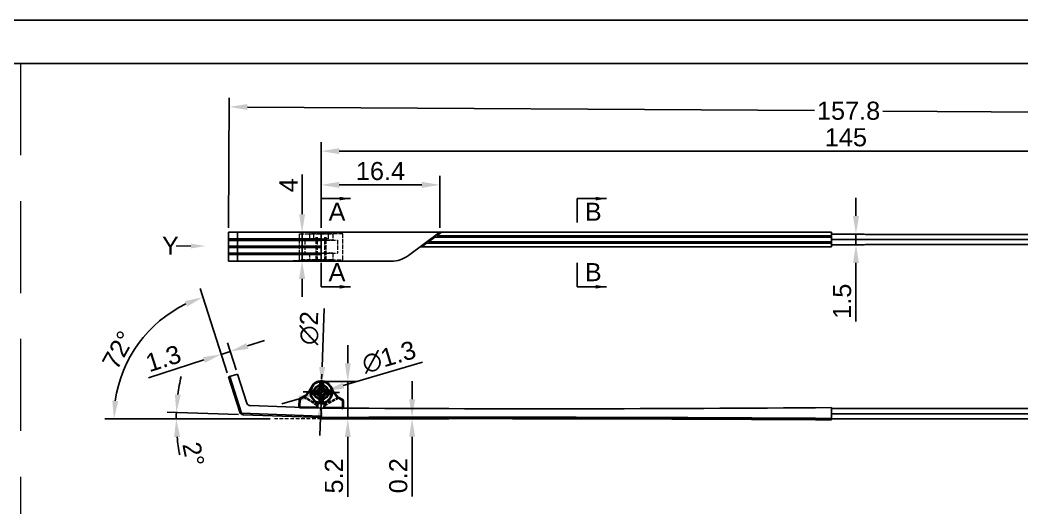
# Model space of a CAD drawing. Header units: millimetres. Extents: x 1167 to 2269, y 1197 to 1555.
# Drawn here: x 2060.4 to 2198.8, y 1487.7 to 1555.2 of the extents above; entities that cross this region are included whole.
import ezdxf

# ---------------------------------------------------------------- set-up
doc = ezdxf.new("R2010")
doc.units = ezdxf.units.MM
for name, pattern in [('ACAD_ISO02W100', [15, 12, -3]), ('CENTER2', [28.575, 19.05, -3.175, 3.175, -3.175]), ('Dash2', [0.75, 0.5, -0.25]), ('HIDDEN', [9.525, 6.35, -3.175])]:
    doc.linetypes.add(name, pattern=pattern)
doc.layers.add('Center Line', color=2, linetype='CENTER2')
doc.layers.add('Dimension', color=3, linetype='Continuous')
for name, color, linetype, lineweight in [('dash', 1, 'Dash2', 9), ('标注', 4, 'Continuous', 5), ('绘图层', 7, 'Continuous', 15)]:
    doc.layers.add(name, color=color, linetype=linetype, lineweight=lineweight)
doc.styles.get("Standard").update_dxf_attribs({"font": 'arial.ttf'})
doc.styles.add('样式 1', font='romant.shx')
doc.dimstyles.new('ISO-25', dxfattribs={"dimtxt": 2.5, "dimasz": 2.5, "dimexe": 1.25, "dimexo": 0.625, "dimtad": 1, "dimtxsty": 'Standard', "dimcen": 2.5, "dimadec": 0, "dimazin": 0, "dimtfac": 1, "dimtmove": 0, "dimatfit": 3, "dimfxl": 1, "dimarcsym": 0})
doc.dimstyles.new('ISO-25$0', dxfattribs={"dimtxt": 2.5, "dimasz": 2.5, "dimexe": 0.5, "dimexo": 1, "dimgap": 1, "dimtad": 0, "dimtih": 1, "dimtoh": 1, "dimdec": 1, "dimzin": 10, "dimdsep": 46, "dimlunit": 6, "dimtxsty": '样式 1', "dimcen": 0, "dimclrd": 256, "dimclre": 256, "dimclrt": 7, "dimazin": 0, "dimtfac": 1, "dimtdec": 1, "dimtofl": 0, "dimtmove": 0, "dimatfit": 0, "dimfxl": 1, "dimtolj": 1, "dimtzin": 10, "dimarcsym": 0})
doc.dimstyles.new('ISO-25$2', dxfattribs={"dimscale": 0, "dimtxt": 1.8, "dimasz": 1.5, "dimexe": 1, "dimexo": 1, "dimgap": 1, "dimtad": 0, "dimtih": 1, "dimtoh": 1, "dimrnd": 0.0005, "dimzin": 1, "dimdsep": 46, "dimtxsty": 'Standard', "dimcen": 0, "dimclrd": 256, "dimclre": 256, "dimclrt": 256, "dimadec": 0, "dimazin": 0, "dimtfac": 1, "dimtofl": 0, "dimtmove": 0, "dimatfit": 3, "dimfxl": 1, "dimtolj": 1, "dimtzin": 0, "dimlwe": 9, "dimarcsym": 0})
doc.dimstyles.new('副本 ISO-25', dxfattribs={"dimtxt": 1.5, "dimasz": 1.5, "dimexe": 0.4, "dimexo": 0, "dimgap": 0.4, "dimtad": 1, "dimdsep": 46, "dimtxsty": 'Standard', "dimcen": 2, "dimadec": 0, "dimazin": 0, "dimtfac": 1, "dimtmove": 0, "dimatfit": 3, "dimfxl": 1, "dimarcsym": 0})

# ---------------------------------------------------------------- blocks, each defined once
blk = doc.blocks.new('*D244')
at = {"layer": 'Defpoints', "color": 0, "transparency": 16777216}
for p in [(2247.02, 1537.1), (2102.02, 1525.88), (2247.02, 1524.88)]:
    blk.add_point(p, dxfattribs=at)
at = {"layer": 'Dimension', "color": 0, "lineweight": -2, "transparency": 16777216}
for p, q in [((2102.02, 1526.5), (2102.02, 1538.35)), ((2247.02, 1525.5), (2247.02, 1538.35)), ((2104.52, 1537.1), (2244.52, 1537.1))]:
    blk.add_line(p, q, dxfattribs=at)
at = {"layer": 'Dimension', "color": 0, "transparency": 16777216}
for points in [[(2104.52, 1537.51), (2104.52, 1536.68), (2102.02, 1537.1)], [(2244.52, 1537.51), (2244.52, 1536.68), (2247.02, 1537.1)]]:
    blk.add_solid(points, dxfattribs=at)
at = {"layer": 'Dimension', "color": 0, "transparency": 16777216, "insert": (2174.52, 1539), "char_height": 2.5, "attachment_point": 5}
blk.add_mtext('145', dxfattribs=at)
blk = doc.blocks.new('*D245')
at = {"layer": 'Defpoints', "color": 0, "transparency": 16777216}
for p in [(2118.42, 1532.43), (2102.02, 1525.88), (2118.42, 1525.88)]:
    blk.add_point(p, dxfattribs=at)
at = {"layer": 'Dimension', "color": 0, "lineweight": -2, "transparency": 16777216}
for p, q in [((2102.02, 1526.5), (2102.02, 1533.68)), ((2104.52, 1532.43), (2115.92, 1532.43)), ((2118.42, 1526.5), (2118.42, 1533.68))]:
    blk.add_line(p, q, dxfattribs=at)
at = {"layer": 'Dimension', "color": 0, "transparency": 16777216}
for points in [[(2104.52, 1532.85), (2104.52, 1532.01), (2102.02, 1532.43)], [(2115.92, 1532.85), (2115.92, 1532.01), (2118.42, 1532.43)]]:
    blk.add_solid(points, dxfattribs=at)
at = {"layer": 'Dimension', "color": 0, "transparency": 16777216, "insert": (2110.22, 1534.33), "char_height": 2.5, "attachment_point": 5}
blk.add_mtext('16.4', dxfattribs=at)
blk = doc.blocks.new('*D246')
at = {"layer": 'Defpoints', "color": 0, "transparency": 16777216}
for p in [(2175.91, 1525.63), (2175.91, 1524.13), (2175.91, 1524.13)]:
    blk.add_point(p, dxfattribs=at)
at = {"layer": 'Dimension', "color": 0, "lineweight": -2, "transparency": 16777216}
for p, q in [((2175.91, 1528.13), (2175.91, 1530.63)), ((2175.29, 1525.63), (2174.66, 1525.63)), ((2175.91, 1525.63), (2175.91, 1524.13)), ((2175.29, 1524.13), (2174.66, 1524.13)), ((2175.91, 1521.63), (2175.91, 1513.54))]:
    blk.add_line(p, q, dxfattribs=at)
at = {"layer": 'Dimension', "color": 0, "transparency": 16777216}
for points in [[(2175.5, 1528.13), (2176.33, 1528.13), (2175.91, 1525.63)], [(2175.5, 1521.63), (2176.33, 1521.63), (2175.91, 1524.13)]]:
    blk.add_solid(points, dxfattribs=at)
at = {"layer": 'Dimension', "color": 0, "transparency": 16777216, "insert": (2174.01, 1516.34), "char_height": 2.5, "attachment_point": 5, "rotation": 90}
blk.add_mtext('1.5', dxfattribs=at)
blk = doc.blocks.new('*D156')
at = {"layer": 'Defpoints', "color": 0, "transparency": 16777216}
for p in [(2102.02, 1525.88), (2099.39, 1521.93), (2102.02, 1521.93)]:
    blk.add_point(p, dxfattribs=at)
at = {"layer": 'Dimension', "color": 0, "lineweight": -2, "transparency": 16777216}
for p, q in [((2099.39, 1528.38), (2099.39, 1533.86)), ((2101.39, 1525.88), (2098.14, 1525.88)), ((2099.39, 1521.93), (2099.39, 1525.88)), ((2101.39, 1521.93), (2098.14, 1521.93)), ((2099.39, 1519.43), (2099.39, 1516.93))]:
    blk.add_line(p, q, dxfattribs=at)
at = {"layer": 'Dimension', "color": 0, "transparency": 16777216}
for points in [[(2098.97, 1528.38), (2099.81, 1528.38), (2099.39, 1525.88)], [(2098.97, 1519.43), (2099.81, 1519.43), (2099.39, 1521.93)]]:
    blk.add_solid(points, dxfattribs=at)
at = {"layer": 'Dimension', "color": 0, "transparency": 16777216, "insert": (2097.51, 1532.37), "char_height": 2.5, "attachment_point": 5, "rotation": 90}
blk.add_mtext('4', dxfattribs=at)
blk = doc.blocks.new('*D157')
at = {"layer": 'Defpoints', "color": 0, "transparency": 16777216}
for p in [(2112.86, 1500.29), (2112.86, 1500.09), (2114.59, 1500.09)]:
    blk.add_point(p, dxfattribs=at)
at = {"layer": 'Dimension', "color": 0, "lineweight": -2, "transparency": 16777216}
for p, q in [((2114.59, 1502.79), (2114.59, 1505.29)), ((2113.48, 1500.29), (2115.84, 1500.29)), ((2113.48, 1500.09), (2115.84, 1500.09)), ((2114.59, 1500.29), (2114.59, 1500.09)), ((2114.59, 1497.59), (2114.59, 1489.32))]:
    blk.add_line(p, q, dxfattribs=at)
at = {"layer": 'Dimension', "color": 0, "transparency": 16777216}
for points in [[(2114.17, 1502.79), (2115.01, 1502.79), (2114.59, 1500.29)], [(2114.17, 1497.59), (2115.01, 1497.59), (2114.59, 1500.09)]]:
    blk.add_solid(points, dxfattribs=at)
at = {"layer": 'Dimension', "color": 0, "transparency": 16777216, "insert": (2112.69, 1492.21), "char_height": 2.5, "attachment_point": 5, "rotation": 90}
blk.add_mtext('0.2', dxfattribs=at)
blk = doc.blocks.new('*D158')
at = {"layer": 'Defpoints', "color": 0, "transparency": 16777216}
for p in [(2089.45, 1509.39), (2090.45, 1506.27), (2089.22, 1505.87)]:
    blk.add_point(p, dxfattribs=at)
at = {"layer": 'Dimension', "color": 0, "lineweight": -2, "transparency": 16777216}
for p, q in [((2090.26, 1506.86), (2089.07, 1510.58)), ((2091.83, 1510.16), (2094.21, 1510.92)), ((2089.03, 1506.46), (2087.83, 1510.18)), ((2089.45, 1509.39), (2088.21, 1508.99)), ((2085.83, 1508.23), (2078.15, 1505.76))]:
    blk.add_line(p, q, dxfattribs=at)
at = {"layer": 'Dimension', "color": 0, "transparency": 16777216}
for points in [[(2091.7, 1510.55), (2091.96, 1509.76), (2089.45, 1509.39)], [(2085.71, 1508.62), (2085.96, 1507.83), (2088.21, 1508.99)]]:
    blk.add_solid(points, dxfattribs=at)
at = {"layer": 'Dimension', "color": 0, "transparency": 16777216, "insert": (2080.22, 1508.42), "char_height": 2.5, "attachment_point": 5, "rotation": 17.8189}
blk.add_mtext('1.3', dxfattribs=at)
blk = doc.blocks.new('*D247')
at = {"layer": 'Defpoints', "color": 0, "transparency": 16777216}
for p in [(2102.04, 1505.26), (2102.02, 1500.07), (2105.7, 1500.07)]:
    blk.add_point(p, dxfattribs=at)
at = {"layer": 'Dimension', "color": 0, "lineweight": -2, "transparency": 16777216}
for p, q in [((2105.7, 1507.76), (2105.7, 1510.26)), ((2102.67, 1505.26), (2106.95, 1505.26)), ((2105.7, 1505.26), (2105.7, 1500.07)), ((2102.64, 1500.07), (2106.95, 1500.07)), ((2105.7, 1497.57), (2105.7, 1489.29))]:
    blk.add_line(p, q, dxfattribs=at)
at = {"layer": 'Dimension', "color": 0, "transparency": 16777216}
for points in [[(2105.29, 1507.76), (2106.12, 1507.76), (2105.7, 1505.26)], [(2105.29, 1497.57), (2106.12, 1497.57), (2105.7, 1500.07)]]:
    blk.add_solid(points, dxfattribs=at)
at = {"layer": 'Dimension', "color": 0, "transparency": 16777216, "insert": (2103.8, 1492.18), "char_height": 2.5, "attachment_point": 5, "rotation": 90}
blk.add_mtext('5.2', dxfattribs=at)
blk = doc.blocks.new('*D248')
at = {"layer": 'Defpoints', "color": 0, "transparency": 16777216}
for p in [(2247.13, 1542.21), (2089.22, 1525.88), (2247.02, 1524.88)]:
    blk.add_point(p, dxfattribs=at)
at = {"layer": 'Dimension', "color": 0, "lineweight": -2, "transparency": 16777216}
for p, q in [((2089.22, 1526.5), (2089.33, 1544.46)), ((2247.02, 1525.5), (2247.13, 1543.46)), ((2091.83, 1543.19), (2170.16, 1542.7)), ((2244.63, 1542.23), (2179.62, 1542.64))]:
    blk.add_line(p, q, dxfattribs=at)
at = {"layer": 'Dimension', "color": 0, "transparency": 16777216}
for points in [[(2091.83, 1543.61), (2091.82, 1542.78), (2089.33, 1543.21)], [(2244.63, 1542.64), (2244.62, 1541.81), (2247.13, 1542.21)]]:
    blk.add_solid(points, dxfattribs=at)
at = {"layer": 'Dimension', "color": 0, "transparency": 16777216, "insert": (2174.89, 1542.67), "char_height": 2.5, "attachment_point": 5}
blk.add_mtext('157.8', dxfattribs=at)
blk = doc.blocks.new('*D249')
at = {"layer": 'Defpoints', "color": 0, "transparency": 16777216}
for p in [(2082.01, 1500.67), (2091.24, 1500.65), (2095.59, 1500.07), (2102.02, 1500.27), (2102.02, 1500.07)]:
    blk.add_point(p, dxfattribs=at)
at = {"layer": 'Dimension', "color": 0, "lineweight": -2, "transparency": 16777216}
for p, q in [((2090.62, 1500.67), (2080.77, 1501.01)), ((2094.96, 1500.07), (2080.75, 1500.07))]:
    blk.add_line(p, q, dxfattribs=at)
for start, end in [(166.8675, 172.4338), (178, 180), (185.5662, 191.1325)]:
    blk.add_arc((2107.74, 1500.07), 25.74, start, end, dxfattribs=at)
at = {"layer": 'Dimension', "color": 0, "transparency": 16777216}
for points in [[(2082.64, 1503.42), (2081.81, 1503.49), (2082.02, 1500.97)], [(2081.7, 1497.55), (2082.54, 1497.59), (2082, 1500.07)]]:
    blk.add_solid(points, dxfattribs=at)
at = {"layer": 'Dimension', "color": 0, "transparency": 16777216, "insert": (2084.39, 1495.18), "char_height": 2.5, "attachment_point": 5, "rotation": 281.8249}
blk.add_mtext('2°', dxfattribs=at)
blk = doc.blocks.new('*D250')
at = {"layer": 'Defpoints', "color": 0, "transparency": 16777216}
for p in [(2079.28, 1513.23), (2089.22, 1505.87), (2090.78, 1500.99), (2095.59, 1500.07), (2102.02, 1500.07)]:
    blk.add_point(p, dxfattribs=at)
at = {"layer": 'Dimension', "color": 0, "lineweight": -2, "transparency": 16777216}
for p, q in [((2089.03, 1506.46), (2085.29, 1518.09)), ((2090.46, 1500.07), (2072.15, 1500.07))]:
    blk.add_line(p, q, dxfattribs=at)
blk.add_arc((2091.08, 1500.07), 17.68, 115.9277, 171.8912, dxfattribs=at)
at = {"layer": 'Dimension', "color": 0, "transparency": 16777216}
for points in [[(2083.2, 1516.36), (2083.51, 1515.58), (2085.67, 1516.9)], [(2073.99, 1502.53), (2073.16, 1502.59), (2073.4, 1500.07)]]:
    blk.add_solid(points, dxfattribs=at)
at = {"layer": 'Dimension', "color": 0, "transparency": 16777216, "insert": (2074, 1509.6), "char_height": 2.5, "attachment_point": 5, "rotation": 60.8332}
blk.add_mtext('72°', dxfattribs=at)
blk = doc.blocks.new('*D161')
at = {"layer": 'Defpoints', "color": 0, "transparency": 16777216}
for p in [(2102.08, 1504.76), (2102.01, 1502.76)]:
    blk.add_point(p, dxfattribs=at)
at = {"layer": 'Dimension', "color": 0, "lineweight": -2, "transparency": 16777216}
for p, q in [((2102.45, 1515.34), (2102.17, 1507.26)), ((2102.01, 1502.76), (2102.08, 1504.76)), ((2101.92, 1500.26), (2101.83, 1497.76))]:
    blk.add_line(p, q, dxfattribs=at)
at = {"layer": 'Dimension', "color": 0, "transparency": 16777216}
for points in [[(2101.75, 1507.27), (2102.58, 1507.24), (2102.08, 1504.76)], [(2101.5, 1500.28), (2102.34, 1500.25), (2102.01, 1502.76)]]:
    blk.add_solid(points, dxfattribs=at)
at = {"layer": 'Dimension', "color": 0, "transparency": 16777216, "insert": (2100.38, 1512.62), "char_height": 2.5, "attachment_point": 5, "rotation": 87.9843}
blk.add_mtext('∅2', dxfattribs=at)
blk = doc.blocks.new('*D255')
at = {"layer": 'Defpoints', "color": 0, "transparency": 16777216}
for p in [(2101.4, 1503.57), (2102.69, 1503.95)]:
    blk.add_point(p, dxfattribs=at)
at = {"layer": 'Dimension', "color": 0, "lineweight": -2, "transparency": 16777216}
for p, q in [((2116.04, 1507.93), (2105.08, 1504.67)), ((2101.4, 1503.57), (2102.69, 1503.95)), ((2099, 1502.85), (2096.61, 1502.14))]:
    blk.add_line(p, q, dxfattribs=at)
at = {"layer": 'Dimension', "color": 0, "transparency": 16777216}
for points in [[(2104.97, 1505.07), (2105.2, 1504.27), (2102.69, 1503.95)], [(2098.88, 1503.25), (2099.12, 1502.45), (2101.4, 1503.57)]]:
    blk.add_solid(points, dxfattribs=at)
at = {"layer": 'Dimension', "color": 0, "transparency": 16777216, "insert": (2111.39, 1508.61), "char_height": 2.5, "attachment_point": 5, "rotation": 16.6074}
blk.add_mtext('∅1.3', dxfattribs=at)
blk = doc.blocks.new('nkjhnki')
at = {"layer": '标注', "color": 0, "lineweight": 13, "ltscale": 5}
blk.add_line((1562.03, 53.79), (1559.98, 53.79), dxfattribs=at)
blk.add_solid([(1562.03, 54.13), (1564.03, 53.79), (1562.03, 53.46)], dxfattribs=at)

msp = doc.modelspace()

# ---------------------------------------------------------------- linework, layer by layer
for p, q in [((2265.09499, 1549.22789), (1855.83949, 1549.22789)), ((2089.21655, 1525.87838), (2172.51655, 1525.87838)), ((2089.21655, 1525.87838), (2089.21655, 1521.87838)), ((2089.21655, 1525.87838), (2118.41655, 1525.87838)), ((2090.45419, 1521.87838), (2090.45419, 1525.87838)), ((2118.41655, 1525.87838), (2114.07734, 1522.66415)), ((2118.65256, 1525.87838), (2117.99045, 1525.38793)), ((2172.51655, 1525.87838), (2172.51655, 1523.87838)), ((2172.51655, 1525.62838), (2176.87114, 1525.62838)), ((2177.36914, 1525.57838), (2245.81655, 1525.57838)), ((2102.01001, 1524.94901), (2089.21001, 1524.94901)), ((2102.01001, 1524.74901), (2089.21001, 1524.74901)), ((2116.59874, 1524.35703), (2115.95256, 1523.87838)), ((2116.59874, 1524.35703), (2172.51655, 1524.35703)), ((2117.72045, 1525.18793), (2116.86874, 1524.55703)), ((2116.86874, 1524.55703), (2172.51655, 1524.55703)), ((2117.72045, 1525.18793), (2172.51655, 1525.18793)), ((2117.99045, 1525.38793), (2172.51655, 1525.38793)), ((2172.51655, 1524.87838), (2247.01655, 1524.87838)), ((2172.51655, 1524.12838), (2176.87114, 1524.12838)), ((2177.36914, 1524.17838), (2245.81655, 1524.17838)), ((2102.01001, 1522.99278), (2089.21001, 1522.99278)), ((2102.01001, 1522.79278), (2089.21001, 1522.79278)), ((2102.01655, 1523.9709), (2089.21655, 1523.9709)), ((2102.01655, 1523.7709), (2089.21655, 1523.7709)), ((2115.71655, 1523.87838), (2172.51655, 1523.87838)), ((2111.69643, 1521.87838), (2089.21655, 1521.87838)), ((2089.21655, 1505.86906), (2090.45419, 1506.26687)), ((2090.45419, 1506.26687), (2091.74234, 1502.25929)), ((2089.21655, 1505.86906), (2090.78419, 1500.99196)), ((2089.40696, 1505.93026), (2091.03913, 1500.8524)), ((2102.06192, 1501.56825), (2092.2009, 1501.9126)), ((2102.01655, 1500.46906), (2091.03913, 1500.8524)), ((2102.01655, 1500.26904), (2091.24275, 1500.64527)), ((2102.01655, 1501.56906), (2102.01655, 1500.06906)), ((2172.51655, 1501.63491), (2172.51655, 1499.93491)), ((2172.51655, 1501.48491), (2245.81655, 1501.48491)), ((2172.51655, 1500.78491), (2247.01655, 1500.78491)), ((2115.71655, 1500.29695), (2115.71655, 1500.09695)), ((2118.41655, 1500.29938), (2118.41655, 1500.09938)), ((2172.51655, 1500.08491), (2245.81655, 1500.08491))]:
    msp.add_line(p, q)
at = {"color": 1, "linetype": 'HIDDEN', "lineweight": 9, "ltscale": 2}
msp.add_line((2060.46724, 1549.22789), (2060.46724, 1293.26709), dxfattribs=at)
at = {"color": 1, "linetype": 'ACAD_ISO02W100', "lineweight": 9, "ltscale": 0.05}
for p, q in [((2099.01655, 1525.67838), (2103.61655, 1525.67838)), ((2099.01655, 1522.07838), (2099.01655, 1525.67838)), ((2105.01655, 1525.67838), (2100.41655, 1525.67838)), ((2100.41655, 1525.67838), (2100.41655, 1524.77838)), ((2101.01655, 1525.67838), (2101.17702, 1525.82838)), ((2101.01655, 1524.97838), (2101.01655, 1525.67838)), ((2101.81655, 1525.82838), (2101.17702, 1525.82838)), ((2101.81655, 1525.82838), (2101.81655, 1525.67838)), ((2102.85608, 1525.82838), (2102.21655, 1525.82838)), ((2102.21655, 1525.82838), (2102.21655, 1525.67838)), ((2103.01655, 1525.67838), (2102.85608, 1525.82838)), ((2103.01655, 1524.97838), (2103.01655, 1525.67838)), ((2103.61655, 1525.67838), (2103.61655, 1524.77838)), ((2105.01655, 1522.07838), (2105.01655, 1525.67838)), ((2099.76655, 1524.77838), (2099.76655, 1522.97838)), ((2103.61655, 1524.77838), (2099.76655, 1524.77838)), ((2100.41655, 1524.77838), (2104.26655, 1524.77838)), ((2101.31655, 1524.97838), (2101.01655, 1524.97838)), ((2101.31655, 1522.00763), (2101.31655, 1525.17838)), ((2101.31655, 1524.97838), (2102.71655, 1524.97838)), ((2101.51655, 1521.92838), (2101.51655, 1525.17838)), ((2102.51655, 1521.92838), (2102.51655, 1525.17838)), ((2102.71655, 1522.00763), (2102.71655, 1525.17838)), ((2103.01655, 1524.97838), (2102.71655, 1524.97838)), ((2104.26655, 1524.77838), (2104.26655, 1522.97838)), ((2103.61655, 1522.97838), (2099.76655, 1522.97838)), ((2100.41655, 1522.97838), (2100.41655, 1522.07838)), ((2100.41655, 1522.97838), (2104.26655, 1522.97838)), ((2103.61655, 1522.97838), (2103.61655, 1522.07838)), ((2103.61655, 1522.07838), (2099.01655, 1522.07838)), ((2100.41655, 1522.07838), (2105.01655, 1522.07838)), ((2101.31655, 1522.00763), (2101.38916, 1521.92838)), ((2101.31655, 1522.00763), (2102.71655, 1522.00763)), ((2101.38916, 1521.92838), (2102.64394, 1521.92838)), ((2102.71655, 1522.00763), (2102.64394, 1521.92838))]:
    msp.add_line(p, q, dxfattribs=at)
at = {"color": 1}
msp.add_line((2102.01655, 1525.87838), (2102.01655, 1521.87838), dxfattribs=at)
msp.add_lwpolyline([(2269.13303, 1258.22789), (2269.13303, 1555.22789), (1849.13303, 1555.22789), (1849.13303, 1258.22789)], close=True)
msp.add_circle((2102.04352, 1503.76101), 0.67318)
for centre, radius, start, end in [((2176.87114, 1524.62838), 1, 79.1679302, 90), ((2177.40154, 1527.40044), 1.82235, 259.1679302, 268.9812846), ((2176.87114, 1525.12838), 1, 270, 280.8320698), ((2177.40154, 1522.35632), 1.82235, 91.0187154, 100.8320698), ((2111.69643, 1525.87838), 4, 270, 306.5288554), ((2092.21835, 1502.4123), 0.5, 197.8188889, 268), ((2091.2602, 1501.14496), 0.5, 197.8188889, 268), ((2132.82943, 6251.81112), 4750.342, 269.62835093, 270.47868788), ((2123.54656, -5710.46125), 7210.76245, 89.610877031, 90.171079635), ((2123.54656, -5710.46125), 7210.56245, 89.610877031, 90.171079635)]:
    msp.add_arc(centre, radius, start, end)
at = {"layer": 'Center Line', "ltscale": 0.05}
for p, q in [((2101.99159, 1501.26155), (2102.09544, 1506.26047)), ((2099.54406, 1503.81293), (2104.54298, 1503.70909))]:
    msp.add_line(p, q, dxfattribs=at)
at = {"layer": 'dash'}
msp.add_line((2102.01655, 1500.06906), (2095.5875, 1500.06906), dxfattribs=at)
at = {"layer": '绘图层', "color": 0, "lineweight": 35, "ltscale": 0.05}
for p, q in [((2101.87444, 1505.25145), (2101.84771, 1503.96512)), ((2102.27435, 1505.24314), (2102.24763, 1503.95681)), ((2100.55308, 1503.59193), (2101.83941, 1503.56521)), ((2100.56139, 1503.99184), (2101.84771, 1503.96512)), ((2101.83941, 1503.56521), (2101.81269, 1502.27888)), ((2102.23932, 1503.5569), (2102.2126, 1502.27057)), ((2102.23932, 1503.5569), (2103.52565, 1503.53018)), ((2102.24763, 1503.95681), (2103.53396, 1503.93009)), ((2099.02185, 1502.74908), (2099.00159, 1501.77376)), ((2101.49897, 1501.62186), (2101.51247, 1502.27172)), ((2102.01236, 1502.26133), (2101.51247, 1502.27172)), ((2102.01236, 1502.26133), (2102.51226, 1502.25095)), ((2102.49876, 1501.60109), (2102.51226, 1502.25095)), ((2105.02056, 1502.62447), (2105.00029, 1501.64914)), ((2099.09949, 1501.6717), (2101.49897, 1501.62186)), ((2104.89824, 1501.55124), (2102.49876, 1501.60109))]:
    msp.add_line(p, q, dxfattribs=at)
at = {"layer": '绘图层', "color": 1, "linetype": 'ACAD_ISO02W100', "lineweight": 35, "ltscale": 0.04}
for p, q in [((2101.50572, 1501.94679), (2099.61906, 1503.12606)), ((2102.50551, 1501.92602), (2104.43951, 1503.02592))]:
    msp.add_line(p, q, dxfattribs=at)
at = {"layer": '绘图层', "color": 0, "lineweight": 35, "ltscale": 0.05}
msp.add_circle((2102.04352, 1503.76101), 1, dxfattribs=at)
msp.add_circle((2102.04352, 1503.76101), 1, dxfattribs=at)
for centre, radius, start, end in [((2102.04352, 1503.76101), 1.5, 21.9365681, 268.8099298), ((2102.04352, 1503.76101), 1.5, 268.8099298, 155.6832914), ((2097.94274, 1505.61402), 3, 292.3553516, 335.6832914), ((2106.21771, 1505.44212), 3, 201.9365681, 245.2645079), ((2099.12183, 1502.74701), 0.1, 112.3553516, 178.8099298), ((2104.92058, 1502.62655), 0.1, 358.8099298, 65.2645079), ((2099.10157, 1501.77168), 0.1, 178.8099298, 268.8099298), ((2104.90032, 1501.65122), 0.1, 268.8099298, 358.8099298)]:
    msp.add_arc(centre, radius, start, end, dxfattribs=at)

# ---------------------------------------------------------------- block references
msp.add_blockref('nkjhnki', (521.99391, 1470.17624))

# ---------------------------------------------------------------- texts
at = {"char_height": 2.5, "width": 1.4244815, "attachment_point": 1}
for s, insert in [('A', (2103.04799, 1529.96354)), ('B', (2138.44399, 1529.96354)), ('A', (2103.04799, 1521.61461)), ('B', (2138.44399, 1521.61461))]:
    msp.add_mtext(s, dxfattribs=dict(at, insert=insert))
at = {"insert": (2080.02737, 1525.28646), "char_height": 2.5, "attachment_point": 1}
msp.add_mtext_dynamic_manual_height_columns('Y', width=2.4295858, gutter_width=12.5, heights=[0], dxfattribs=at)

# ---------------------------------------------------------------- dimensions: what is measured, and where the dimension line sits
at = {"layer": 'Dimension'}
for base, p1, p2, angle, override, picture, middle, dimtype in [((2247.12639, 1542.21066), (2089.21655, 1525.87838), (2247.01655, 1524.87838), 359.6369137, {"dimexe": 1.25, "dimexo": 0.625, "dimgap": 0.625, "dimtad": 1, "dimzin": 8, "dimlunit": 2, "dimpost": '<>', "dimtxsty": 'Standard', "dimcen": 2.5, "dimclrd": 0, "dimclre": 0, "dimclrt": 0, "dimadec": 0, "dimtdec": 2, "dimtofl": 1, "dimatfit": 3, "dimtolj": 0, "dimtzin": 8}, '*D248', (2174.88953, 1542.66844), 161), ((2099.3888781824, 1521.9283785136), (2102.0165496069, 1525.8783785136), (2102.0165496069, 1521.9283785136), 90, {"dimexe": 1.25, "dimexo": 0.625, "dimgap": 0.625, "dimtad": 1, "dimtih": 0, "dimtoh": 0, "dimzin": 8, "dimlunit": 2, "dimtxsty": 'Standard', "dimcen": 2.5, "dimclrd": 0, "dimclre": 0, "dimclrt": 0, "dimadec": 0, "dimtp": 0.2, "dimtm": 0.2, "dimtdec": 2, "dimtofl": 1, "dimatfit": 3, "dimtolj": 0, "dimtzin": 8}, '*D156', (2099.3888781824, 1532.3679760579), 160), ((2175.91181, 1524.12838), (2175.91181, 1525.62838), (2175.91181, 1524.12838), 90, {"dimexe": 1.25, "dimexo": 0.625, "dimgap": 0.625, "dimtad": 1, "dimtih": 0, "dimtoh": 0, "dimzin": 8, "dimlunit": 2, "dimtxsty": 'Standard', "dimcen": 2.5, "dimclrd": 0, "dimclre": 0, "dimclrt": 0, "dimadec": 0, "dimtp": 0.2, "dimtm": 0.2, "dimtdec": 2, "dimtofl": 1, "dimatfit": 3, "dimtolj": 0, "dimtzin": 8}, '*D246', (2175.91181, 1516.33592), 160), ((2089.45031, 1509.39003), (2089.21655, 1505.86906), (2090.45419, 1506.26687), 17.8188889, {"dimexe": 1.25, "dimexo": 0.625, "dimgap": 0.625, "dimtad": 1, "dimtih": 0, "dimtoh": 0, "dimzin": 8, "dimlunit": 2, "dimtxsty": 'Standard', "dimcen": 2.5, "dimclrd": 0, "dimclre": 0, "dimclrt": 0, "dimadec": 0, "dimtp": 0.2, "dimtm": 0.2, "dimtdec": 2, "dimtofl": 1, "dimatfit": 3, "dimtolj": 0, "dimtzin": 8}, '*D158', (2080.80296, 1506.61053), 161), ((2114.59103, 1500.09328), (2112.85872, 1500.29328), (2112.85902, 1500.09328), 90, {"dimexe": 1.25, "dimexo": 0.625, "dimgap": 0.625, "dimtad": 1, "dimtih": 0, "dimtoh": 0, "dimzin": 8, "dimlunit": 2, "dimtxsty": 'Standard', "dimcen": 2.5, "dimclrd": 0, "dimclre": 0, "dimclrt": 0, "dimadec": 0, "dimtp": 0.2, "dimtm": 0.2, "dimtdec": 2, "dimtofl": 1, "dimatfit": 3, "dimtolj": 0, "dimtzin": 8}, '*D157', (2114.59103, 1492.20532), 160)]:
    dim = msp.add_linear_dim(base=base, p1=p1, p2=p2, angle=angle, dimstyle='ISO-25$0', override=override, dxfattribs=at)
    dim.commit()
    dim.dimension.update_dxf_attribs({"geometry": picture, "text_midpoint": middle, "dimtype": dimtype})
for base, p2, picture, middle in [((2247.01655, 1537.09587), (2247.01655, 1524.87838), '*D244', (2174.51655, 1537.09587)), ((2118.41655, 1532.42988), (2118.41655, 1525.87838), '*D245', (2110.21655, 1532.42988))]:
    dim = msp.add_linear_dim(base=base, p1=(2102.01655, 1525.87838), p2=p2, dimstyle='ISO-25$0', override={"dimexe": 1.25, "dimexo": 0.625, "dimgap": 0.625, "dimtad": 1, "dimzin": 8, "dimlunit": 2, "dimpost": '<>', "dimtxsty": 'Standard', "dimcen": 2.5, "dimclrd": 0, "dimclre": 0, "dimclrt": 0, "dimadec": 0, "dimtdec": 2, "dimtofl": 1, "dimatfit": 3, "dimtolj": 0, "dimtzin": 8}, dxfattribs=at)
    dim.commit()
    dim.dimension.update_dxf_attribs({"geometry": picture, "text_midpoint": middle, "dimtype": 160})
for base, line2, picture, middle in [((2079.27871, 1513.23233), ((2089.21655, 1505.86906), (2090.78419, 1500.99196)), '*D250', (2075.64308, 1508.68519)), ((2082.00639, 1500.66809), ((2102.01655, 1500.26904), (2091.24275, 1500.64527)), '*D249', (2082.54573, 1494.79362))]:
    dim = msp.add_angular_dim_2l(base=base, line1=((2102.01655, 1500.06906), (2095.5875, 1500.06906)), line2=line2, dimstyle='ISO-25$2', override={"dimscale": 1, "dimtxt": 2.5, "dimasz": 2.5, "dimexe": 1.25, "dimexo": 0.625, "dimgap": 0.625, "dimtad": 1, "dimtih": 0, "dimtoh": 0, "dimdec": 1, "dimrnd": 0, "dimzin": 8, "dimcen": 2.5, "dimclrd": 0, "dimclre": 0, "dimclrt": 0, "dimtp": 0.2, "dimtm": 0.2, "dimtofl": 1, "dimtolj": 0, "dimtzin": 8, "dimlwe": 65534}, dxfattribs=at)
    dim.commit()
    dim.dimension.update_dxf_attribs({"geometry": picture, "text_midpoint": middle, "dimtype": 162})
dim = msp.add_diameter_dim_2p(p1=(2102.00834, 1502.76163), p2=(2102.07869, 1504.76039), dimstyle='ISO-25', override={"dimdec": 1, "dimdsep": 46, "dimtp": 0.2, "dimtm": 0.2}, dxfattribs=at)
dim.commit()
dim.dimension.update_dxf_attribs({"geometry": '*D161', "text_midpoint": (2100.38262, 1512.61652)})
dim = msp.add_diameter_dim_2p(p1=(2101.39842, 1503.56861), p2=(2102.68861, 1503.95341), dimstyle='ISO-25', override={"dimdec": 1, "dimdsep": 46, "dimtp": 0.2, "dimtm": 0.2}, dxfattribs=at)
dim.commit()
dim.dimension.update_dxf_attribs({"geometry": '*D255', "text_midpoint": (2111.95381, 1506.71679), "dimtype": 163})
dim = msp.add_linear_dim(base=(2105.70496, 1500.06906), p1=(2102.04352, 1505.26101), p2=(2102.01655, 1500.06906), angle=90, dimstyle='ISO-25$0', override={"dimexe": 1.25, "dimexo": 0.625, "dimgap": 0.625, "dimtad": 1, "dimtih": 0, "dimtoh": 0, "dimzin": 8, "dimlunit": 2, "dimtxsty": 'Standard', "dimcen": 2.5, "dimclrd": 0, "dimclre": 0, "dimclrt": 0, "dimadec": 0, "dimtp": 0.2, "dimtm": 0.2, "dimtdec": 2, "dimtofl": 1, "dimatfit": 3, "dimtolj": 0, "dimtzin": 8}, dxfattribs=at)
dim.commit()
dim.dimension.update_dxf_attribs({"geometry": '*D247', "text_midpoint": (2103.80352, 1492.1811)})

# ---------------------------------------------------------------- leaders
for points in [[(2106.07146, 1530.5292), (2102.01657, 1530.5292), (2102.01655, 1527.22648)], [(2141.46747, 1530.5292), (2137.41258, 1530.5292), (2137.41255, 1527.22648)], [(2106.07146, 1518.33343), (2102.01657, 1518.33343), (2102.01655, 1521.63615)], [(2141.46747, 1518.33343), (2137.41258, 1518.33343), (2137.41255, 1521.63615)]]:
    msp.add_leader(points, dimstyle='副本 ISO-25')

doc.saveas('drawing.dxf')
